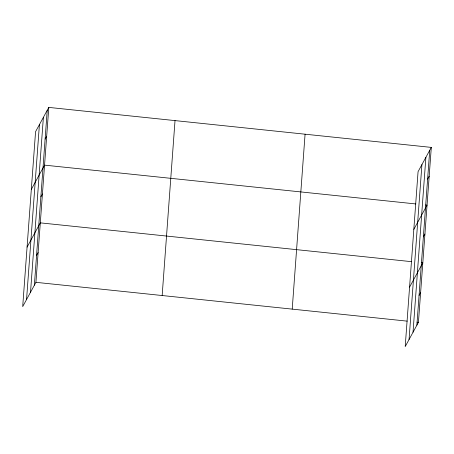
<?xml version="1.0" encoding="UTF-8"?>
<svg xmlns="http://www.w3.org/2000/svg" width="454" height="454" viewBox="0 0 454 454"><rect width="100%" height="100%" fill="white"/><g stroke="black" fill="none" stroke-linecap="round" stroke-linejoin="round"><path stroke-width="0.68" d="M26.553 299.538L39.419 124.612M30.52 292.257L43.385 117.331M34.373 285.191L47.239 110.265M48.799 107.405L35.565 131.677L22.7 306.603L35.934 282.331L48.799 107.405L431.3 147.397L418.435 322.323L405.201 346.595L418.066 171.669L431.3 147.397M162.157 295.531L175.023 120.599M292.211 309.123L305.077 134.197M409.054 339.53L421.919 164.603M413.021 332.249L425.886 157.322M416.874 325.183L429.739 150.257M45.116 139.128L46.677 136.268M31.32 189.403L44.554 165.131L415.836 203.948M40.871 196.854L42.432 193.994M27.075 247.129L40.31 222.857L411.591 261.674M36.564 255.454L38.119 252.594M427.617 179.12L429.178 176.26M413.821 229.395L427.055 205.123L425.653 204.975M423.372 236.846L424.933 233.986M409.576 287.121L422.81 262.849L421.408 262.701M419.065 295.446L420.62 292.586M35.934 282.331L407.215 321.148M417.033 322.175L418.435 322.323"/></g></svg>
